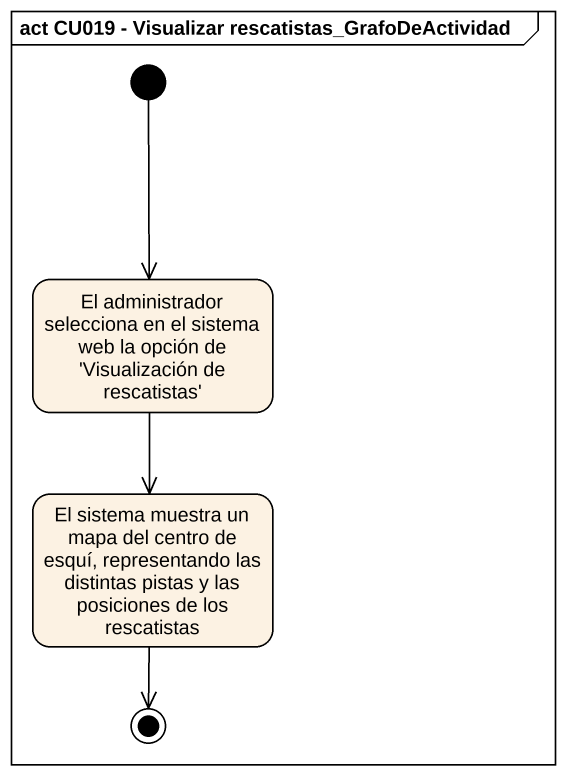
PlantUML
@startuml
mainframe act CU019 - Visualizar rescatistas_GrafoDeActividad
hide empty description
state "El administrador selecciona en el sistema web la opción de 'Visualización de rescatistas'" as El_administrador_selecciona
state "El sistema muestra un mapa del centro de esquí, representando las distintas pistas y las posiciones de los rescatistas" as El_sistema_muestra_un_mapa
[*] --> El_administrador_selecciona
El_administrador_selecciona --> El_sistema_muestra_un_mapa
El_sistema_muestra_un_mapa --> [*]
@enduml
